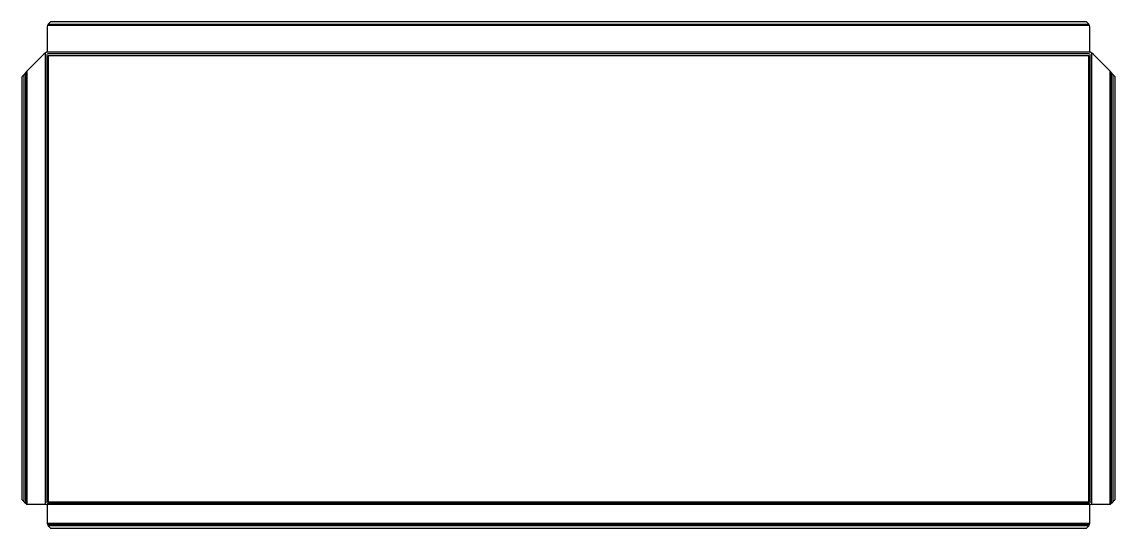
# Model space of a CAD drawing. Header units: millimetres. Extents: x -25 to 913, y 0 to 435.
import ezdxf

# ---------------------------------------------------------------- set-up
doc = ezdxf.new("R2010")
doc.units = ezdxf.units.MM

msp = doc.modelspace()

# ---------------------------------------------------------------- linework, layer by layer
at = {"layer": 'BEND'}
for p, q in [((891.12, 432.11), (-2.26, 432.11)), ((-3.2, 406.52), (-3.2, 21.52)), ((891.38, 407.22), (-2.52, 407.22)), ((892.06, 21.52), (892.06, 406.52)), ((-21.46, 390.9), (-21.46, 21.56)), ((910.32, 21.56), (910.32, 390.9)), ((-2.52, 21.39), (891.38, 21.39)), ((-2.49, 3.13), (891.34, 3.13))]:
    msp.add_line(p, q, dxfattribs=at)
at = {"layer": 'BEND_EXTENT'}
for p, q in [((891.38, 431.54), (-2.52, 431.54)), ((-2, 432.68), (890.86, 432.68)), ((-4.33, 20.52), (-4.33, 407.52)), ((-2.97, 408.92), (891.83, 408.92)), ((893.19, 407.52), (893.19, 20.52)), ((-22.59, 22.59), (-22.59, 389.45)), ((-20.33, 392.35), (-20.33, 20.52)), ((909.19, 20.52), (909.19, 392.35)), ((911.45, 389.45), (911.45, 22.59)), ((891.83, 20.26), (-2.97, 20.26)), ((-2.97, 4.26), (891.83, 4.26)), ((890.86, 2), (-2, 2))]:
    msp.add_line(p, q, dxfattribs=at)
msp.add_lwpolyline([(890.93, 22.52), (890.93, 405.52), (-2.07, 405.52), (-2.07, 22.52)], close=True, dxfattribs=at)
at = {"layer": 'OUTER_PROFILES'}
msp.add_lwpolyline([(-22.59, 22.59), (-20.33, 20.52), (-4.33, 20.52), (-2.97, 20.26), (-2.97, 4.26), (-2, 2), (0, 0), (888.86, 0), (890.86, 2), (891.83, 4.26), (891.83, 20.26), (893.19, 20.52), (909.19, 20.52), (911.45, 22.59), (913.45, 24.59), (913.45, 387.45), (911.45, 389.45), (909.19, 392.35), (894.61, 406.94), (891.83, 408.92), (891.83, 430.26), (891.38, 431.54), (890.86, 432.68), (888.86, 434.68), (0, 434.68), (-2, 432.68), (-2.52, 431.54), (-2.97, 430.26), (-2.97, 408.92), (-5.75, 406.94), (-20.33, 392.35), (-22.59, 389.45), (-24.59, 387.45), (-24.59, 24.59)], close=True, dxfattribs=at)

doc.saveas('drawing.dxf')
